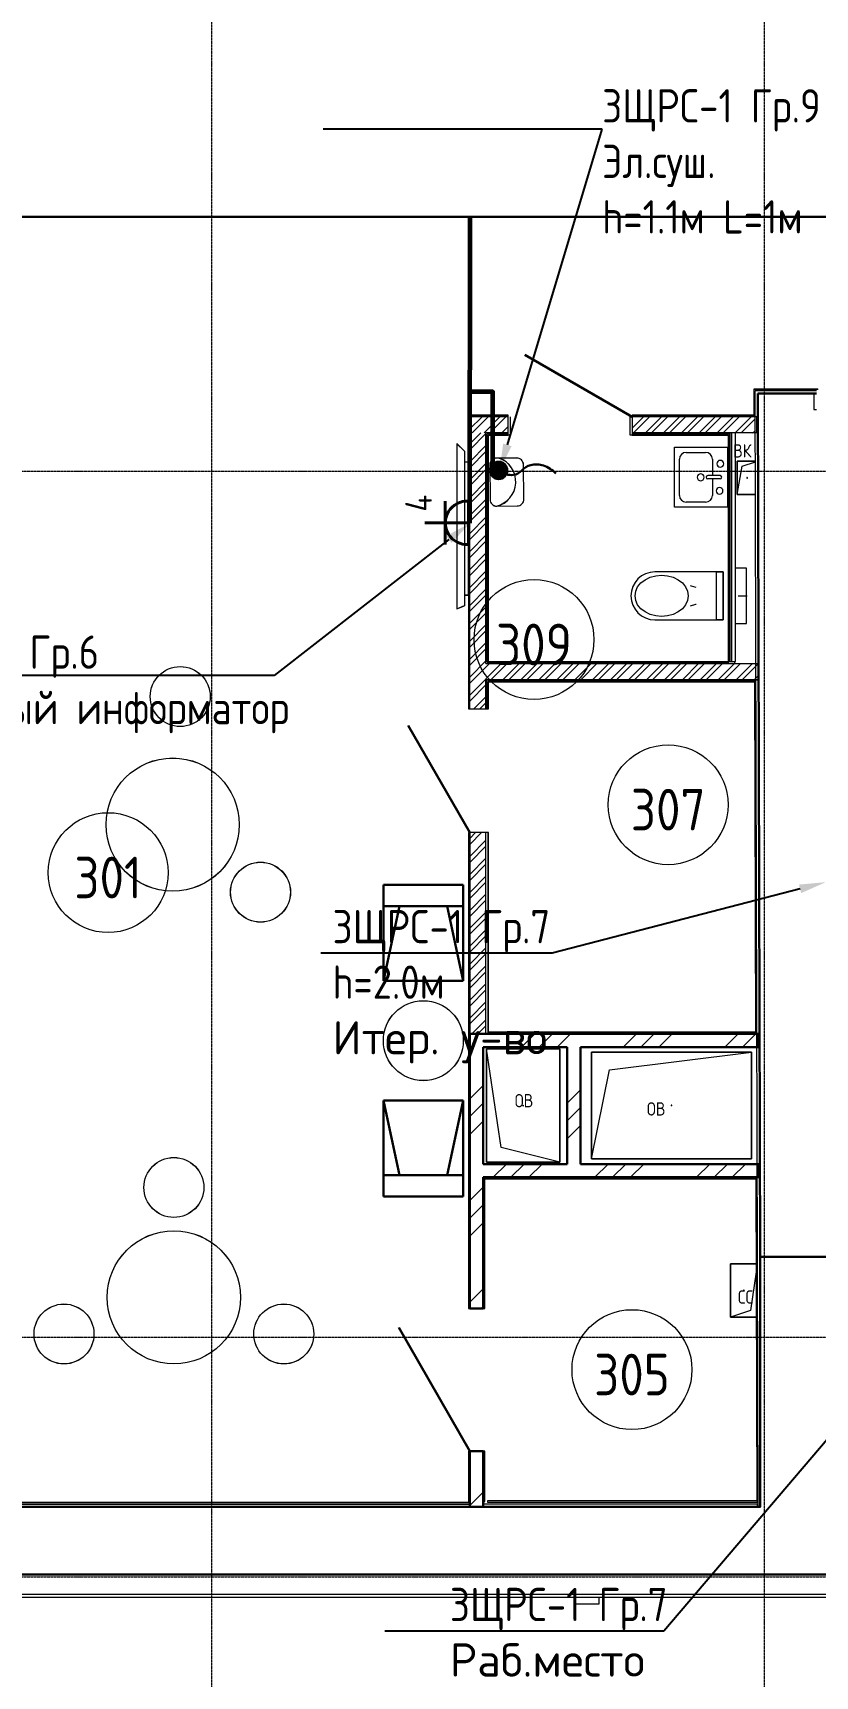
# Model space of a CAD drawing. Header units: millimetres. Extents: x -32 to 417638015, y -35 to 175284279.
# Drawn here: x 1038495 to 1044368, y 51017 to 63354 of the extents above; entities that cross this region are included whole.
import ezdxf
from ezdxf import colors
from ezdxf.entities.mleader import LeaderData, LeaderLine
from ezdxf.math import Vec2, Vec3

# ---------------------------------------------------------------- set-up
doc = ezdxf.new("R2010")
doc.units = ezdxf.units.MM
doc.linetypes.add('ADSK_Линия сетки', pattern=[25, 20, -2.5, 0, -2.5])
for name, color, linetype, lineweight in [('_ЭМ_гофра', 5, 'Continuous', 60), ('_ЭМ_ТХобщее_слой', 7, 'Continuous', 30), ('Аннотация', 7, 'Continuous', 18), ('Двери', 7, 'Continuous', 9), ('Обобщенные модели', 7, 'Continuous', 18), ('Оси', 253, 'Continuous', 9), ('Перекрытие', 7, 'Continuous', 18), ('Сантехника', 7, 'Continuous', 18), ('Стены внутренние', 7, 'Continuous', 18), ('Стены несущие', 7, 'Continuous', 30), ('Стены отделка', 7, 'Continuous', 30), ('Стены штриховка', 7, 'Continuous', 9), ('ТХ', 5, 'Continuous', 0), ('ШТРИХОВКА', 252, 'Continuous', 15), ('ЭМ', 5, 'Continuous', 40), ('ЭМ_Лоток 1_2', 162, 'Continuous', 30), ('ЭОМ_Кабель Быт. розеток', 5, 'Continuous', 30), ('ЭОМ_Кабельный вывод', 1, 'Continuous', 35)]:
    doc.layers.add(name, color=color, linetype=linetype, lineweight=lineweight)
doc.layers.add('_ЭМ_Надписи', color=7, linetype='Continuous')
doc.layers.add('ЭОМ_Лотки рабочие', color=5, linetype='Continuous')
doc.layers.add('Линии', color=7, linetype='Continuous', lineweight=9, true_color=0x00a600)
doc.styles.add('GOST Common', font='GOST_Common.ttf', dxfattribs={"width": 0.9, "height": 350})
doc.styles.add('GOST Common_4', font='GOST_Common.ttf', dxfattribs={"width": 0.9, "height": 200})
doc.styles.add('ЭОМ', font='isocpeur.ttf', dxfattribs={"width": 0.85, "height": 250})
doc.linetypes.add('Cable in the tray', pattern='A,5,[130,ltypeshp.shx,S=1,R=0,X=0,Y=0],1.5,[130,ltypeshp.shx,S=1.5,R=90,X=0,Y=-1],1,[130,ltypeshp.shx,S=1,R=0,X=0.5,Y=0],5', length=12.5)
pattern_1 = [(45, (507.34, 158.9), (-381.66, 381.66), []), (45, (642.3, 158.9), (0, 763.32), []), (45, (372.4, 158.9), (0, 763.322), [])]

# ---------------------------------------------------------------- blocks, each defined once
blk = doc.blocks.new('ТХ 3 этаж')
at = {"color": 8}
for p, q in [((11807, 4510), (11807, 5230)), ((11807, 4510), (11807, 5230)), ((11807, 5230), (12407, 5230)), ((12407, 4510), (12407, 5230)), ((11807, 5070), (12407, 5070)), ((12407, 5070), (11807, 5070)), ((11807, 4510), (11928, 5070)), ((11807, 4510), (11928, 5070)), ((12407, 4510), (12285, 5070)), ((12407, 4510), (12285, 5070)), ((12407, 4510), (11807, 4510)), ((12407, 4510), (11807, 4510)), ((11807, 3610), (11807, 2890)), ((11807, 3610), (11807, 2890)), ((12407, 3610), (11807, 3610)), ((12407, 3610), (11807, 3610)), ((11807, 3610), (11928, 3050)), ((11807, 3610), (11928, 3050)), ((12407, 3610), (12285, 3050)), ((12407, 3610), (12285, 3050)), ((12407, 3610), (12407, 2890)), ((11807, 3050), (12407, 3050)), ((12407, 3050), (11807, 3050)), ((11807, 2890), (12407, 2890))]:
    blk.add_line(p, q, dxfattribs=at)
at = {"layer": 'ТХ', "color": 8}
for p, q in [((12415, 8406), (12445, 8406)), ((12445, 7406), (12445, 8406)), ((12415, 7406), (12445, 7406))]:
    blk.add_line(p, q, dxfattribs=at)
for points in [[(12358, 8542), (12358, 7302), (12415, 7326)], [(12358, 8542), (12415, 8486), (12415, 7326)]]:
    blk.add_lwpolyline(points, dxfattribs=at)
blk.add_lwpolyline([(12861, 8125), (12858, 8385, 0.414214), (12808, 8435), (12655, 8433, 0.414214), (12606, 8383), (12608, 8123, 0.414214), (12659, 8073), (12811, 8075, 0.414214)], format="xyb", close=True, dxfattribs=at)
for centre, radius in [((10282, 6644), 225), ((10225, 5682), 500), ((10884, 5175), 225), ((10234, 2958), 225), ((10234, 2133), 500), ((9409, 1858), 225), ((11059, 1858), 225)]:
    blk.add_circle(centre, radius, dxfattribs=at)
at = {"layer": 'ТХ', "color": 8, "lineweight": 0}
blk.add_circle((12107, 4060), 300, dxfattribs=at)
at = {"layer": 'ТХ', "color": 8}
blk.add_arc((12613, 8256), 188, 283.2113, 70.9424, dxfattribs=at)
blk = doc.blocks.new('План 3 этажа')
at = {"layer": 'Стены внутренние', "lineweight": 9}
h = blk.add_hatch(dxfattribs=at)
h.set_pattern_fill('FP_1', color=8, style=0, pattern_type=2)
h.set_pattern_definition(pattern_1)
h.paths.add_polyline_path([(7504.269, 4129.959), (7601.217, 4129.959), (7600.947, 4229.959), (5445.873, 4229.959), (5445.873, 4129.959), (6684.715, 4129.959)])
h = blk.add_hatch(dxfattribs=at)
h.set_pattern_fill('FP_1', color=8, style=0, pattern_type=2)
h.set_pattern_definition(pattern_1)
h.paths.add_polyline_path([(5445.873, 680), (5545.873, 680), (5545.873, 1098.21), (5445.873, 1098.21), (5445.873, 700)])
h.paths.add_polyline_path([(5495.873, 2168.21), (5545.873, 2168.21), (5545.873, 4129.959), (5445.873, 4129.959), (5445.873, 2168.21)])
h = blk.add_hatch(dxfattribs=at)
h.set_pattern_fill('FP_1', color=8, style=0, pattern_type=2)
h.set_pattern_definition(pattern_1)
h.paths.add_polyline_path([(6176.873, 3252.902), (6276.873, 3252.902), (6276.873, 4129.959), (6176.873, 4129.959), (6176.873, 4122.464)])
h = blk.add_hatch(dxfattribs=at)
h.set_pattern_fill('FP_1', color=8, style=0, pattern_type=2)
h.set_pattern_definition(pattern_1)
h.paths.add_polyline_path([(7513.125, 3152.902), (7603.859, 3153.63), (7603.59, 3252.902), (5545.873, 3252.902), (5545.873, 3152.902), (6978.763, 3152.902)])
at = {"layer": 'Стены штриховка'}
h = blk.add_hatch(dxfattribs=at)
h.set_pattern_fill('ANSI32', color=8, scale=10)
h.set_pattern_definition([(45, (507.34, 158.9), (-67.3519, 67.3519), []), (45, (552.24, 158.9), (-67.3519, 67.3519), [])])
h.paths.add_polyline_path([(5733.715, 8742.444), (5733.715, 8862.444), (5445.873, 8862.444), (5445.873, 8742.444)])
h.paths.add_polyline_path([(7587.94, 8737.444), (7588.751, 8737.444), (7587.94, 8862.444), (6663.715, 8862.444), (6663.715, 8742.444), (7513.125, 8742.444)])
h = blk.add_hatch(dxfattribs=at)
h.set_pattern_fill('ANSI32', color=8, scale=10)
h.set_pattern_definition([(45, (482.83, 158.9), (-67.3519, 67.3519), []), (45, (527.73, 158.9), (-67.3519, 67.3519), [])])
h.paths.add_polyline_path([(5565.873, 4229.959), (5565.873, 5740.462), (5446.364, 5740.462), (5446.364, 4229.959), (5471.364, 4229.959)])
h.paths.add_polyline_path([(5446.364, 6670.462), (5565.873, 6670.462), (5565.873, 6890.854), (7613.748, 6890.854), (7613.423, 7010.854), (5565.873, 7010.854), (5565.873, 8742.444), (5446.364, 8742.444), (5446.364, 7152.733)])
at = {"layer": 'Двери', "color": 8, "lineweight": 30}
for p, q in [((6663.715, 8862.444), (5858.311, 9327.444)), ((5445.873, 5740.462), (4980.873, 6545.866)), ((5445.873, 1098.21), (4910.873, 2024.857))]:
    blk.add_line(p, q, dxfattribs=at)
at = {"layer": 'Линии', "color": 8}
for centre in [(5926.904, 7190.181), (6933.827, 5950.141), (2729.543, 5440.476), (6662.035, 1709.217)]:
    blk.add_circle(centre, 450, dxfattribs=at)
at = {"layer": 'Обобщенные модели', "color": 8}
for p, q in [((7451.429, 8278.902), (7451.429, 8528.902)), ((7451.429, 8528.902), (7589.316, 8528.902)), ((7589.316, 8528.902), (7451.429, 8528.902)), ((7451.429, 8528.902), (7451.429, 8278.902)), ((7488.929, 8491.402), (7589.326, 8524.868)), ((7451.429, 8278.902), (7488.929, 8491.402)), ((7589.992, 8278.902), (7451.429, 8278.902)), ((7451.429, 8278.902), (7589.992, 8278.902)), ((5569.873, 4116.425), (6119.873, 4116.425)), ((5569.873, 3266.425), (5569.873, 4116.425)), ((5679.873, 3376.425), (5569.873, 4116.425)), ((5569.873, 4116.425), (5569.873, 3266.425)), ((6119.873, 4116.425), (5569.873, 4116.425)), ((6119.873, 4116.425), (6119.873, 3266.425)), ((6119.873, 3266.425), (6119.873, 4116.425)), ((6359.39, 3292.902), (6359.39, 4092.902)), ((6359.39, 4092.902), (7559.39, 4092.902)), ((7559.39, 4092.902), (6359.39, 4092.902)), ((6359.39, 4092.902), (6359.39, 3292.902)), ((6492.723, 3959.568), (7559.39, 4092.902)), ((7559.39, 4092.902), (7559.39, 3292.902)), ((7559.39, 3292.902), (7559.39, 4092.902)), ((6359.39, 3292.902), (6492.723, 3959.568)), ((6119.873, 3266.425), (5679.873, 3376.425)), ((6119.873, 3266.425), (5569.873, 3266.425)), ((5569.873, 3266.425), (6119.873, 3266.425)), ((7559.39, 3292.902), (6359.39, 3292.902)), ((6359.39, 3292.902), (7559.39, 3292.902)), ((7402.343, 2103.26), (7402.343, 2503.26)), ((7402.343, 2503.26), (7593.619, 2503.26)), ((7593.619, 2503.26), (7402.343, 2503.26)), ((7402.343, 2503.26), (7402.343, 2103.26)), ((7593.781, 2443.327), (7552.343, 2153.26)), ((7552.343, 2153.26), (7402.343, 2103.26)), ((7594.701, 2103.26), (7402.343, 2103.26)), ((7402.343, 2103.26), (7594.701, 2103.26))]:
    blk.add_line(p, q, dxfattribs=at)
for centre, start, end in [((7526.429, 8403.902), 0, 180), ((7526.429, 8403.902), 180, 0), ((7526.429, 8403.902), 60, 165), ((7526.429, 8403.902), 195, 270), ((7526.429, 8403.902), 300, 0), ((5844.873, 3691.425), 90, 270), ((5844.873, 3691.425), 150, 255), ((5844.873, 3691.425), 270, 90), ((5844.873, 3691.425), 30, 90), ((5844.873, 3691.425), 285, 0), ((6959.39, 3692.902), 0, 180), ((6959.39, 3692.902), 180, 0), ((6959.39, 3692.902), 60, 165), ((6959.39, 3692.902), 195, 270), ((6959.39, 3692.902), 300, 0), ((7502.343, 2303.26), 0, 180), ((7502.343, 2303.26), 120, 180), ((7502.343, 2303.26), 180, 0), ((7502.343, 2303.26), 240, 345), ((7502.343, 2303.26), 15, 90)]:
    blk.add_arc(centre, 2.5, start, end, dxfattribs=at)
at = {"layer": 'Оси', "color": 8, "linetype": 'ADSK_Линия сетки'}
for p, q in [((3506.908, -3523.688), (3506.908, 43515.246)), ((7656.908, -3523.688), (7656.908, 21256.876)), ((-10051.774, 8453.902), (56512.196, 8453.902)), ((-10051.774, 1953.902), (51155.436, 1953.902)), ((-10051.774, 153.902), (51155.436, 153.902))]:
    blk.add_line(p, q, dxfattribs=at)
at = {"layer": 'Перекрытие', "color": 8}
for p, q in [((5748.715, 8862.444), (5748.715, 8724.444)), ((6648.715, 8724.444), (6648.715, 8862.444)), ((5748.715, 8724.444), (5733.715, 8724.444)), ((6663.715, 8724.444), (6648.715, 8724.444)), ((7433.422, 7010.854), (7433.381, 7025.854))]:
    blk.add_line(p, q, dxfattribs=at)
at = {"layer": 'Сантехника', "color": 8}
for p, q in [((6980.273, 8633.444), (7380.273, 8633.444)), ((6980.273, 8183.444), (6980.273, 8633.444)), ((6980.273, 8183.444), (6980.273, 8633.444)), ((6980.273, 8633.444), (7380.273, 8633.444)), ((7018.373, 8272.344), (7018.373, 8544.544)), ((7069.173, 8595.344), (7215.173, 8595.344)), ((7265.973, 8544.544), (7265.973, 8421.144)), ((7380.273, 8633.444), (7380.273, 8183.444)), ((7380.273, 8633.444), (7380.273, 8183.444)), ((7323.123, 8421.144), (7231.073, 8421.144)), ((7323.123, 8395.744), (7231.073, 8395.744)), ((7265.973, 8395.744), (7265.973, 8272.344)), ((7380.273, 8183.444), (6980.273, 8183.444)), ((7380.273, 8183.444), (6980.273, 8183.444)), ((7215.173, 8221.544), (7069.173, 8221.544)), ((7347.484, 7698.354), (6834.407, 7698.354)), ((7297.484, 7338.354), (7297.484, 7698.354)), ((7297.484, 7698.354), (7347.484, 7698.354)), ((7347.484, 7338.354), (7347.484, 7698.354)), ((7347.484, 7698.354), (7347.484, 7338.354)), ((7521.484, 7726.354), (7439.367, 7726.354)), ((7521.484, 7310.354), (7521.484, 7726.354)), ((7348.484, 7618.354), (7347.484, 7618.354)), ((7347.484, 7598.354), (7348.484, 7598.354)), ((7348.484, 7573.354), (7347.484, 7573.354)), ((7348.484, 7598.354), (7348.484, 7618.354)), ((7348.484, 7598.354), (7348.484, 7618.354)), ((7348.484, 7463.354), (7348.484, 7573.354)), ((7348.484, 7571.48), (7348.484, 7573.354)), ((7347.484, 7463.354), (7348.484, 7463.354)), ((7348.484, 7438.354), (7347.484, 7438.354)), ((7347.484, 7418.354), (7348.484, 7418.354)), ((7348.484, 7463.354), (7348.484, 7465.228)), ((7348.484, 7418.354), (7348.484, 7438.354)), ((7348.484, 7418.354), (7348.484, 7438.354)), ((7459.784, 7518.354), (7527.784, 7518.354)), ((6834.407, 7338.354), (7347.484, 7338.354)), ((7347.484, 7338.354), (7297.484, 7338.354)), ((7439.367, 7310.354), (7521.484, 7310.354))]:
    blk.add_line(p, q, dxfattribs=at)
at = {"layer": 'Сантехника', "color": 8, "flags": 128}
for points in [[(6684.984, 7518.354), (6689.998, 7552.845), (6704.79, 7585.606), (6728.617, 7614.995), (6760.286, 7639.538), (6798.207, 7658.004), (6840.479, 7669.468), (6884.984, 7673.354), (6929.488, 7669.468), (6971.76, 7658.004), (7009.682, 7639.538), (7041.35, 7614.995), (7065.177, 7585.606), (7079.969, 7552.845), (7084.984, 7518.354)], [(7145.26, 7580.093), (7109.841, 7590.015), (7101.211, 7593.349)], [(7084.984, 7518.354), (7079.969, 7483.863), (7065.177, 7451.102), (7041.35, 7421.713), (7009.682, 7397.17), (6971.76, 7378.704), (6929.488, 7367.24), (6884.984, 7363.354), (6840.479, 7367.24), (6798.207, 7378.704), (6760.286, 7397.17), (6728.617, 7421.713), (6704.79, 7451.102), (6689.998, 7483.863), (6684.984, 7518.354)], [(7101.211, 7443.358), (7142.612, 7456.078), (7145.26, 7456.614)]]:
    blk.add_lwpolyline(points, dxfattribs=at)
at = {"layer": 'Сантехника', "color": 8}
for centre, radius, start, end in [((7069.173, 8544.544), 50.8, 90, 180), ((7215.173, 8544.544), 50.8, 0, 90), ((7325.241, 8510.044), 25.4, 90, 270), ((7325.241, 8510.044), 25.4, 270, 90), ((7177.928, 8408.444), 25.4, 90, 270), ((7177.928, 8408.444), 25.4, 270, 90), ((7231.073, 8408.444), 12.7, 90, 270), ((7323.123, 8408.444), 12.7, 270, 90), ((7069.173, 8272.344), 50.8, 180, 270), ((7215.173, 8272.344), 50.8, 270, 0), ((7320.045, 8306.844), 25.4, 90, 270), ((7320.045, 8306.844), 25.4, 270, 90), ((6834.407, 7518.354), 180, 90, 270)]:
    blk.add_arc(centre, radius, start, end, dxfattribs=at)
at = {"layer": 'Стены несущие', "color": 8}
for p, q in [((8047.939, 9038.324), (7607.941, 9037.133)), ((7607.941, 9037.133), (7625.477, 2555.648)), ((7611.218, 4229.959), (5445.873, 4229.959)), ((5445.873, 4229.959), (5445.873, 2168.21)), ((7611.218, 4129.959), (7611.218, 4229.959)), ((5545.873, 4129.959), (6176.873, 4129.959)), ((5545.873, 3252.902), (5545.873, 4129.959)), ((6176.873, 4129.959), (6176.873, 3252.902)), ((6276.873, 4129.959), (7611.218, 4129.959)), ((6276.873, 3252.902), (6276.873, 4129.959)), ((6176.873, 3252.902), (5545.873, 3252.902)), ((7613.591, 3252.902), (6276.873, 3252.902)), ((7613.591, 3152.902), (7613.591, 3252.902)), ((5545.873, 3152.902), (5545.873, 2168.21)), ((5545.873, 3152.902), (7613.591, 3152.902)), ((8521.356, 2557.133), (7625.477, 2557.133)), ((7625.477, 2557.133), (7625.477, 680)), ((7625.477, 2555.648), (8065.475, 2556.839)), ((5445.873, 2168.21), (5545.873, 2168.21)), ((5545.873, 1098.21), (5445.873, 1098.21)), ((5445.873, 1098.21), (5445.873, 680)), ((5545.873, 680), (5545.873, 1098.21)), ((7625.477, 680), (676.774, 680)), ((169.193, 170), (8185.477, 170))]:
    blk.add_line(p, q, dxfattribs=at)
at = {"layer": 'Стены отделка', "color": 8, "lineweight": 9}
for p, q in [((7575.859, 9067.14), (7576.381, 8874.444)), ((8057.343, 9069.14), (7577.854, 9069.14)), ((8047.343, 9057.14), (7587.886, 9057.14)), ((7610.552, 679.96), (7587.886, 9057.14)), ((7630.552, 680.014), (7607.94, 9037.14)), ((7607.94, 9037.14), (8027.343, 9037.14)), ((8027.343, 9037.14), (8027.343, 8917.14)), ((8027.343, 8917.14), (8047.343, 8917.14)), ((5433.873, 8872.444), (5433.873, 6670.462)), ((5733.715, 8874.444), (5435.873, 8874.444)), ((5445.873, 8862.444), (5445.873, 8837.444)), ((5733.715, 8724.444), (5733.715, 8874.444)), ((6663.715, 8874.444), (6663.715, 8724.444)), ((7576.381, 8874.444), (6663.715, 8874.444)), ((7598.715, 8862.444), (7588.413, 8862.444)), ((7598.715, 8742.444), (7598.715, 8862.444)), ((5573.873, 7025.854), (5573.873, 8734.444)), ((5583.873, 8724.444), (5733.715, 8724.444)), ((5583.873, 7010.854), (5583.873, 8724.444)), ((6663.715, 8724.444), (7384.367, 8724.444)), ((7384.367, 8724.444), (7384.367, 7010.854)), ((7399.367, 7025.854), (7399.367, 8742.444)), ((7439.367, 7025.854), (7439.367, 8742.444)), ((5565.873, 7010.854), (7615.969, 7010.854)), ((5583.873, 7025.854), (7439.367, 7025.854)), ((7615.969, 6885.854), (7615.969, 7010.854)), ((5565.873, 6890.854), (7615.969, 6890.854)), ((7615.969, 6885.854), (5571.873, 6885.854)), ((5583.873, 6670.462), (5583.873, 6873.854)), ((5583.873, 6873.854), (7581.793, 6873.854)), ((7581.793, 6873.854), (7588.914, 4241.959)), ((5433.873, 6670.462), (5583.873, 6670.462)), ((5583.873, 5740.462), (5433.873, 5740.462)), ((5433.873, 5740.462), (5433.873, 2168.21)), ((5583.873, 4241.959), (5583.873, 5740.462)), ((7588.914, 4241.959), (5583.873, 4241.959)), ((5557.873, 3140.902), (7591.893, 3140.902)), ((5557.873, 2168.21), (5557.873, 3140.902)), ((7591.893, 3140.902), (7598.43, 725)), ((5433.873, 2168.21), (5445.873, 2168.21)), ((5545.873, 2168.21), (5557.873, 2168.21)), ((5445.873, 1098.21), (5433.873, 1098.21)), ((5433.873, 1098.21), (5433.873, 712)), ((5557.873, 1098.21), (5545.873, 1098.21)), ((5557.873, 719), (5557.873, 1098.21)), ((5433.873, 712), (716.446, 712)), ((728.57, 700), (5445.873, 700)), ((5545.873, 719), (5557.873, 719)), ((7605.477, 700), (5545.873, 700)), ((7598.43, 725), (5576.873, 725)), ((5576.873, 725), (5576.873, 713)), ((5576.873, 713), (7604.475, 713)), ((7604.475, 713), (7604.475, 725)), ((7604.475, 725), (7610.43, 725)), ((7605.477, 680), (7605.477, 700)), ((7610.552, 679.96), (7630.552, 680.014)), ((0, 0), (8355.477, 0)), ((8335.477, 20), (19.905, 20)), ((6236.009, 0), (6236.009, -50)), ((6236.009, -50), (6415.979, -50)), ((6415.979, -50), (6415.979, 0))]:
    blk.add_line(p, q, dxfattribs=at)
at = {"layer": 'Стены штриховка', "color": 8}
for p, q in [((7577.854, 9069.14), (7575.854, 9069.14)), ((7575.854, 9069.14), (7575.859, 9067.14)), ((8059.343, 9067.14), (7575.859, 9067.14)), ((7577.854, 9069.14), (7578.386, 8872.444)), ((5435.873, 8874.444), (5433.873, 8874.444)), ((5433.873, 8874.444), (5433.873, 8872.444)), ((5733.715, 8872.444), (5433.873, 8872.444)), ((5435.873, 8874.444), (5435.873, 6670.462)), ((5733.715, 8862.444), (5445.873, 8862.444)), ((5445.873, 6670.462), (5445.873, 8837.444)), ((7578.386, 8872.444), (6663.715, 8872.444)), ((7588.413, 8862.444), (6663.715, 8862.444)), ((5733.715, 8742.444), (5565.873, 8742.444)), ((5565.873, 7010.854), (5565.873, 8742.444)), ((5573.873, 8734.444), (5733.715, 8734.444)), ((7599.717, 8742.444), (6663.715, 8742.444)), ((6663.715, 8734.444), (7393.367, 8734.444)), ((7393.367, 7025.854), (7393.367, 8734.444)), ((7412.367, 7025.854), (7412.367, 8742.444)), ((5573.873, 7019.854), (5573.873, 7025.854)), ((5573.873, 7019.854), (7384.367, 7019.854)), ((5565.873, 6670.462), (5565.873, 6890.854)), ((5571.873, 6670.462), (5571.873, 6885.854)), ((5581.873, 6670.462), (5581.873, 6875.854)), ((7583.788, 6875.854), (5581.873, 6875.854)), ((7583.788, 6875.854), (7590.92, 4239.959)), ((5435.873, 5740.462), (5435.873, 2168.21)), ((5445.873, 5740.462), (5445.873, 4229.959)), ((5565.873, 4229.959), (5565.873, 5740.462)), ((5581.873, 4239.959), (5581.873, 5740.462)), ((7590.92, 4239.959), (5581.873, 4239.959)), ((5555.873, 3142.902), (7593.888, 3142.902)), ((5555.873, 2168.21), (5555.873, 3142.902)), ((7593.888, 3142.902), (7600.43, 725)), ((5435.873, 1098.21), (5435.873, 710)), ((5555.873, 719), (5555.873, 1098.21)), ((5435.873, 710), (716.466, 710)), ((5576.873, 715), (7604.475, 715)), ((7598.43, 725), (7600.43, 725))]:
    blk.add_line(p, q, dxfattribs=at)
at = {"layer": 'ЭОМ_Лотки рабочие'}
blk.add_blockref('ТХ 3 этаж', (-7010.895, 118.542), dxfattribs=at)
at = {"layer": 'Аннотация', "color": 8, "lineweight": 9, "line_spacing_factor": 1.022766}
for s, insert, char_height, width, attachment_point, style in [('\\pxt3.6,7.2,10.8,14.4,18,21.6,25.2,28.8,32.4,36,39.6,43.2,46.8,50.4,54,57.6,61.2,64.8,68.4,72,75.6,79.2,82.8,86.4,90,93.6,97.2,100.8,104.4,108,111.6,115.2;{ВК}', (7421.54, 8656.911), 100, 156.348, 1, 'GOST Common_4'), ('309', (5926.904, 7153.233), 312.5, 520.21112, 5, 'GOST Common'), ('307', (6933.827, 5913.193), 312.5, 520.21112, 5, 'GOST Common'), ('301', (2729.543, 5403.528), 312.5, 520.21112, 5, 'GOST Common'), ('\\pxt3.6,7.2,10.8,14.4,18,21.6,25.2,28.8,32.4,36,39.6,43.2,46.8,50.4,54,57.6,61.2,64.8,68.4,72,75.6,79.2,82.8,86.4,90,93.6,97.2,100.8,104.4,108,111.6,115.2;{ОВ}', (5781.896, 3778.283), 100, 156.348, 1, 'GOST Common_4'), ('\\pxt3.6,7.2,10.8,14.4,18,21.6,25.2,28.8,32.4,36,39.6,43.2,46.8,50.4,54,57.6,61.2,64.8,68.4,72,75.6,79.2,82.8,86.4,90,93.6,97.2,100.8,104.4,108,111.6,115.2;{ОВ}', (6773.878, 3716.551), 100, 156.348, 1, 'GOST Common_4'), ('\\pxt3.6,7.2,10.8,14.4,18,21.6,25.2,28.8,32.4,36,39.6,43.2,46.8,50.4,54,57.6,61.2,64.8,68.4,72,75.6,79.2,82.8,86.4,90,93.6,97.2,100.8,104.4,108,111.6,115.2;{СС}', (7457.442, 2304.657), 100, 138.168, 1, 'GOST Common_4')]:
    blk.add_mtext(s, dxfattribs=dict(at, insert=insert, char_height=char_height, width=width, attachment_point=attachment_point, style=style))
at = {"layer": 'Аннотация', "color": 8, "lineweight": 9, "insert": (6662.035, 1672.269), "char_height": 312.5, "attachment_point": 5, "line_spacing_factor": 1.022766, "style": 'GOST Common'}
blk.add_mtext('305', dxfattribs=at)
blk = doc.blocks.new('_ЭМ_ТХ2_3 этаж_нов')
at = {"color": 8}
for p, q in [((10789, 4475), (10789, 5195)), ((10789, 4475), (10789, 5195)), ((10789, 5195), (11389, 5195)), ((11389, 4475), (11389, 5195)), ((10789, 5034), (11389, 5034)), ((11389, 5034), (10789, 5034)), ((10789, 4475), (10910, 5034)), ((10789, 4475), (10910, 5034)), ((11389, 4475), (11267, 5034)), ((11389, 4475), (11267, 5034)), ((11389, 4475), (10789, 4475)), ((11389, 4475), (10789, 4475)), ((10789, 3575), (10789, 2855)), ((10789, 3575), (10789, 2855)), ((11389, 3575), (10789, 3575)), ((11389, 3575), (10789, 3575)), ((10789, 3575), (10910, 3015)), ((10789, 3575), (10910, 3015)), ((11389, 3575), (11267, 3015)), ((11389, 3575), (11267, 3015)), ((11389, 3575), (11389, 2855)), ((10789, 3015), (11389, 3015)), ((11389, 3015), (10789, 3015)), ((10789, 2855), (11389, 2855))]:
    blk.add_line(p, q, dxfattribs=at)
at = {"layer": 'ТХ', "color": 8}
for p, q in [((11397, 8371), (11427, 8371)), ((11427, 7371), (11427, 8371)), ((11397, 7371), (11427, 7371))]:
    blk.add_line(p, q, dxfattribs=at)
for points in [[(11340, 8507), (11340, 7267), (11397, 7291)], [(11340, 8507), (11397, 8451), (11397, 7291)]]:
    blk.add_lwpolyline(points, dxfattribs=at)
blk.add_lwpolyline([(11843, 8090), (11841, 8350, 0.414214), (11790, 8399), (11637, 8398, 0.414214), (11588, 8347), (11590, 8087, 0.414214), (11641, 8038), (11794, 8039, 0.414214)], format="xyb", close=True, dxfattribs=at)
for centre, radius in [((9264, 6608), 225), ((9207, 5647), 500), ((9867, 5140), 225), ((9216, 2923), 225), ((9216, 2098), 500), ((8391, 1823), 225), ((10041, 1823), 225)]:
    blk.add_circle(centre, radius, dxfattribs=at)
at = {"layer": 'ТХ', "color": 8, "lineweight": 0}
blk.add_circle((11089, 4025), 300, dxfattribs=at)
at = {"layer": 'ТХ', "color": 8}
blk.add_arc((11595, 8221), 188, 283.2113, 70.9424, dxfattribs=at)
blk = doc.blocks.new('*U747')
at = {"lineweight": -2}
h = blk.add_hatch(color=0, dxfattribs=at)
h.dxf.hatch_style = 1
edge = h.paths.add_edge_path()
edge.add_arc((0, 0), 65, 0, 360)
at = {"color": 0, "lineweight": -2}
blk.add_lwpolyline([(0, 0, -0.089362), (-57, -29, -0.105459), (-111, -34, -0.18734), (-172, -2, 0.159257), (-241, 40, 0.13816), (-337, 36, 0.121425), (-429, -22)], format="xyb", dxfattribs=at)
blk.add_circle((0, 0), 65, dxfattribs=at)
at = {"color": 7, "style": 'GOST Common', "width": 0.9}
blk.add_attdef('ОБОРУДОВАНИЕ', (25, 115), '', height=250, dxfattribs=at)
blk = doc.blocks.new('Блок 4 розетки бытов.')
at = {"layer": 'ЭМ', "color": 5}
for p, q in [((0, 0), (0, 326)), ((-163, 174), (163, 174)), ((-163, 0), (163, 0))]:
    blk.add_line(p, q, dxfattribs=at)
blk.add_arc((0, 10), 163, 356.3196, 183.6804, dxfattribs=at)
at = {"layer": 'ЭОМ_Кабель Быт. розеток', "color": 7, "insert": (84, 474), "char_height": 200, "attachment_point": 1, "style": 'ЭОМ'}
blk.add_mtext_dynamic_manual_height_columns('4', width=202.1, gutter_width=1250, heights=[0], dxfattribs=at)

msp = doc.modelspace()

# ---------------------------------------------------------------- linework, layer by layer
at = {"layer": '_ЭМ_гофра', "linetype": 'ByBlock'}
for points in [[(1041777, 59673), (1041779, 61974)], [(1041949, 60063), (1041949, 60658), (1041777, 60658)]]:
    msp.add_lwpolyline(points, dxfattribs=at)
at = {"layer": 'ЭМ_Лоток 1_2', "linetype": 'Cable in the tray', "ltscale": 50}
msp.add_lwpolyline([(1037603, 88265), (1037642, 61974), (1084982, 61974)], dxfattribs=at)

# ---------------------------------------------------------------- block references
at = {"layer": '_ЭМ_ТХобщее_слой', "lineweight": 50}
msp.add_blockref('_ЭМ_ТХ2_3 этаж_нов', (1030338, 51763), dxfattribs=at)
at = {"layer": 'ШТРИХОВКА'}
msp.add_blockref('План 3 этажа', (1036331, 51609), dxfattribs=at)
at = {"layer": 'ЭОМ_Кабель Быт. розеток', "rotation": 89.99999999999999}
msp.add_blockref('Блок 4 розетки бытов.', (1041765, 59675), dxfattribs=at)
at = {"layer": 'ЭОМ_Кабельный вывод', "lineweight": 30, "xscale": -1}
msp.add_blockref('*U747', (1041992, 60069, 129), dxfattribs=at)

# ---------------------------------------------------------------- leaders
at = {"layer": '_ЭМ_Надписи', "color": 7, "ltscale": 5}
ml = msp.add_multileader_mtext('Standard', dxfattribs=at)
ml.set_content('{\\fGOST Common|b0|i0|c204|p34;\\W0.9;\\C256;3ЩРС-1\\fISOCPEUR|b0|i0|c204|p34;\\W0.85; Гр.9 Эл.суш.\\P\\fGOST Common|b0|i0|c0|p34;\\W0.9;h=\\fGOST Common|b0|i0|c204|p34;1\\fGOST Common|b0|i0|c0|p34;.\\fGOST Common|b0|i0|c204|p34;1м \\fGOST Common|b0|i0|c0|p34;L=1\\fGOST Common|b0|i0|c204|p34;м}', color=1, style='ЭОМ')
ml.set_leader_properties()
ml.build(insert=Vec2(0, 0))
ml.multileader.update_dxf_attribs({"text_left_attachment_type": 6, "text_right_attachment_type": 6, "dogleg_length": 0, "arrow_head_size": 200})
ctx = ml.context
ctx.base_point, ctx.char_height, ctx.arrow_head_size, ctx.landing_gap_size, ctx.plane_origin = Vec3(1042769, 62631), 250, 200, 0, Vec3(1017114, 75848)
ctx.left_attachment, ctx.right_attachment = 6, 6
notes = []
notes.append((ctx, [(0, (1, 1, 0), (1042769, 62631), (1, 0), 0, [(0, [(1042000, 60069)], 0, [])])]))
ctx.mtext.insert, ctx.mtext.width, ctx.mtext.defined_height, ctx.mtext.flow_direction = Vec3(1042769, 62931), 2073.81, 546, 5
ml = msp.add_multileader_mtext('Standard', dxfattribs=at)
ml.set_content('{\\fGOST Common|b0|i0|c204|p34;\\W0.9;\\C256;3ЩРС-1\\fISOCPEUR|b0|i0|c204|p34;\\W0.85; Гр.6\\Pшкольный информатор\\P\\pq*;\\fGOST Common|b0|i0|c0|p34;\\W0.9;h=1.8\\fGOST Common|b0|i0|c204|p34;м}', color=1, style='ЭОМ')
ml.set_leader_properties()
ml.build(insert=Vec2(0, 0))
ml.multileader.update_dxf_attribs({"text_left_attachment_type": 6, "text_right_attachment_type": 6, "dogleg_length": 0, "arrow_head_size": 200})
ctx = ml.context
ctx.base_point, ctx.char_height, ctx.arrow_head_size, ctx.landing_gap_size, ctx.plane_origin = Vec3(1037353, 58530, -64), 250, 200, 0, Vec3(1018572, 74643, -64)
ctx.left_attachment, ctx.right_attachment = 6, 6
notes.append((ctx, [(1, (1, 1, 0), (1040307, 58530, -64), (-1, 0), 0, [(0, [(1041777, 59673, -64)], 0, [])])]))
ctx.mtext.insert, ctx.mtext.width, ctx.mtext.defined_height, ctx.mtext.flow_direction = Vec3(1037353, 58830, -64), 3113.03, 546, 5
ml = msp.add_multileader_mtext('Standard', dxfattribs=at)
ml.set_content('{\\fGOST Common|b0|i0|c204|p34;\\W0.9;\\C256;3ЩРС-1\\fISOCPEUR|b0|i0|c204|p34;\\W0.85; Гр.7\\Ph=2.0м\\P\\W1;\\C0;Итер. у-во}', color=1, style='ЭОМ')
ml.set_leader_properties()
ml.build(insert=Vec2(0, 0))
ml.multileader.update_dxf_attribs({"text_left_attachment_type": 6, "text_right_attachment_type": 6, "dogleg_length": 0, "arrow_head_size": 200})
ctx = ml.context
ctx.base_point, ctx.char_height, ctx.arrow_head_size, ctx.landing_gap_size, ctx.plane_origin = Vec3(1040745, 56444), 250, 200, 0, Vec3(1033264, 64195)
ctx.left_attachment, ctx.right_attachment = 6, 6
notes.append((ctx, [(1, (1, 1, 0), (1042395, 56444), (-1, 0), 0, [(0, [(1044449, 56978)], 0, [])])]))
ctx.mtext.insert, ctx.mtext.width, ctx.mtext.defined_height, ctx.mtext.flow_direction = Vec3(1040745, 56769), 2879.26, 1413, 5
ml = msp.add_multileader_mtext('Standard', dxfattribs=at)
ml.set_content('{\\fGOST Common|b0|i0|c0|p34;\\W0.9;\\C256;3\\fGOST Common|b0|i0|c204|p34;ЩРС\\fGOST Common|b0|i0|c0|p34;-\\fGOST Common|b0|i0|c204|p34;1\\fISOCPEUR|b0|i0|c204|p34;\\W0.85; Гр.7\\P\\W1;\\C0;Раб.место учителя, ноутбук}', color=1, style='ЭОМ')
ml.set_leader_properties()
ml.build(insert=Vec2(0, 0))
ml.multileader.update_dxf_attribs({"text_left_attachment_type": 6, "text_right_attachment_type": 6, "dogleg_length": 0, "arrow_head_size": 200})
ctx = ml.context
ctx.base_point, ctx.char_height, ctx.arrow_head_size, ctx.landing_gap_size, ctx.plane_origin = Vec3(1041626, 51355, -64), 250, 200, 0, Vec3(1023490, 63234, -64)
ctx.left_attachment, ctx.right_attachment = 6, 6
notes.append((ctx, [(1, (1, 1, 0), (1043233, 51355, -64), (-1, 0), 0, [(0, [(1046101, 54725, -64)], 0, [])])]))
ctx.mtext.insert, ctx.mtext.width, ctx.mtext.defined_height, ctx.mtext.flow_direction = Vec3(1041626, 51680, -64), 2073.81, 546, 5
for ctx, leaders in notes:
    for number, flags, end, landing, length, lines in leaders:
        leader = LeaderData()
        leader.index, (leader.has_last_leader_line, leader.has_dogleg_vector, leader.attachment_direction) = number, flags
        leader.last_leader_point, leader.dogleg_vector, leader.dogleg_length = Vec3(end), Vec3(landing), length
        for number, points, colour, breaks in lines:
            line = LeaderLine()
            line.index, line.vertices, line.color, line.breaks = number, Vec3.list(points), colors.encode_raw_color(colour), breaks
            leader.lines.append(line)
        ctx.leaders.append(leader)

doc.saveas('drawing.dxf')
